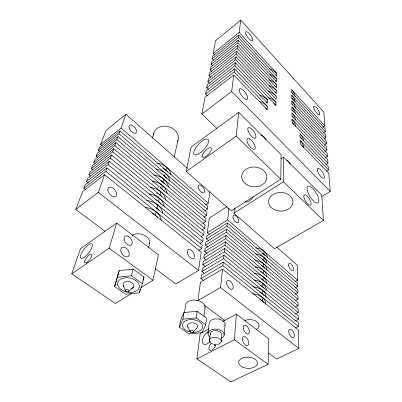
<?xml version="1.0" encoding="UTF-8"?>
<svg xmlns="http://www.w3.org/2000/svg" width="402" height="402" viewBox="0 0 402 402"><rect width="100%" height="100%" fill="white"/><g stroke="black" fill="none" stroke-linecap="round" stroke-linejoin="round"><path stroke-width="0.6" d="M234.421 208.326L233.959 213.211L274.476 248.697L323.419 220.447L283.435 181.779L283.586 157.061L280.993 158.77M280.802 179.232L281.078 154.559L238.713 112.304L191.091 147.122L186.322 171.493L231.291 210.879L280.802 179.232L236.2 136.102L238.713 112.304M273.862 103.57A18.221 15.567 2.9 0 1 275.973 105.45L276.048 102.334L235.698 59.787L236.069 56.873L276.119 99.259L276.194 96.224L236.436 53.999L236.793 51.17L276.264 93.234L276.335 90.284L237.15 48.376L237.497 45.622L276.405 87.37L276.47 84.5L237.843 42.908L238.185 40.235L276.541 81.666L276.606 78.867L238.517 37.597L238.848 34.994L276.671 76.109L276.737 73.385L239.175 32.426L240.743 20.1L323.786 112.002L324.927 125.932L322.846 127.308M208.95 328.836L200.171 333.529L196.92 358.885L230.808 381.9L268.094 364.348L268.767 338.841L236.381 314.168L222.663 321.499M262.235 300.967L262.37 297.4M262.506 293.872L262.637 290.38M262.767 286.927L262.898 283.516M263.029 280.139L263.154 276.797M263.28 273.496L263.405 270.224M263.526 266.988L263.647 263.787M263.767 260.622L263.888 257.486M264.003 254.386L264.124 251.315M265.838 108.334A18.929 16.075 4.6 0 1 267.114 109.535L267.26 106.264L234.16 71.888L234.557 68.797L267.395 103.038L267.536 99.862L234.944 65.747L235.326 62.747L275.973 105.45M268.094 364.348L234.416 339.74L236.381 314.168M224.155 334.856L225.105 324.565M221.241 341.409L221.884 334.68A5.849 3.623 5.3 0 0 215.487 330.56A5.849 3.623 5.3 0 0 210.377 334.73M222.507 269.149L200.467 282.083L197.93 300.44L220.572 287.541L222.507 269.149L298.53 330.037L298.857 348.469L276.566 358.991L268.551 353.021M203.432 280.445L200.955 278.536L222.879 265.596L223.251 262.089L298.405 322.937L298.47 326.464L295.701 327.831M204.367 273.471L201.92 271.561L223.612 258.622L223.974 255.19L298.284 315.982L298.344 319.439L295.058 321.082M205.311 266.677L202.864 264.747L224.331 251.803L224.683 248.451L298.163 309.178L298.224 312.565L295.44 313.967M206.236 260.034L203.784 258.079L225.03 245.135L225.376 241.858L298.043 302.51L298.103 305.827L295.349 307.234M207.11 253.506L204.683 251.557L225.713 238.617L226.05 235.411L297.927 295.978L297.988 299.229L295.259 300.636M207.995 247.145L205.568 245.175L226.386 232.245L226.713 229.11L297.817 289.576L297.872 292.762L295.103 294.214M208.352 240.502L206.432 238.929L227.04 226.009L227.361 222.939L297.706 283.299L297.761 286.425L295.018 287.877M209.201 234.406L207.276 232.813L227.683 219.904L228.904 208.271M209.462 340.499L210.221 333.776M207.95 333.6L209.151 323.324A8.005 5.04 5.3 0 1 218.1 318.937A8.005 5.04 5.3 0 1 224.924 325.429M205.769 324.821L206.578 318.188L197.151 311.289L183.97 312.53L180.508 320.59L179.448 327.203L188.985 333.891L202 332.735L205.769 324.821L196.241 317.922L182.93 319.153L179.448 327.203M216.834 128.313L201.869 114.027L231.673 91.47L233.763 75.028L267.114 109.535M203.95 316.495L205.105 307.299M196.241 317.922L197.151 311.289M200.955 278.536L201.442 275.028L223.251 262.089M201.92 271.561L202.392 268.134L223.974 255.19M202.864 264.747L203.327 261.395L224.683 248.451M203.784 258.079L204.236 254.798L225.376 241.858M204.683 251.557L205.131 248.346L226.05 235.411M205.568 245.175L206 242.034L226.713 229.11M206.432 238.929L206.854 235.853L227.361 222.939M207.276 232.813L209.316 218.075L227.13 206.568M155.242 268.657L175.87 284.018L198.563 270.41L201.201 252.084L104.56 174.684L82.561 191.653L75.742 209.467L104.927 231.195M198.573 250.496L201.709 248.552L202.211 245.059L106.942 167.93L85.169 184.845L83.872 188.226L85.355 189.367M200.06 243.27L202.708 241.607L203.201 238.195L109.264 161.348L87.711 178.212L86.45 181.508L88.41 183.036M201.06 236.487L203.688 234.828L204.166 231.497L111.53 154.936L90.189 171.739L88.958 174.955L90.425 176.111M202.045 229.859L204.638 228.2L205.11 224.944L113.736 148.685L92.606 165.428L91.405 168.564L92.862 169.729M202.94 223.427L205.573 221.728L206.03 218.542L115.887 142.589L94.962 159.272L93.792 162.333L95.244 163.503M203.874 217.095L206.482 215.397L206.929 212.286L117.987 136.645L97.264 153.262L96.118 156.247L97.57 157.428M204.794 210.904L207.377 209.211L207.814 206.166L120.032 130.841L99.51 147.393L98.395 150.313L99.837 151.494M205.688 204.849L208.246 203.156L209.904 191.628M182.93 319.153L183.97 312.53M184.458 312.495L185.513 305.766A9.839 6.342 7 0 1 196.271 300.193A9.839 6.342 7 0 1 204.919 308.389M201.869 114.027L204.995 97.214L233.763 75.028M207.372 95.741L205.598 94.003L206.186 90.832L234.557 68.797M208.537 89.465L206.769 87.711L207.342 84.636L235.326 62.747M209.668 83.36L207.904 81.601L208.462 78.611L236.069 56.873M210.769 77.43L209.01 75.661L209.553 72.757L236.793 51.17M211.834 71.662L210.085 69.888L210.613 67.064L237.497 45.622M212.442 65.606L211.13 64.275L211.643 61.521L238.185 40.235M213.452 60.149L212.15 58.808L212.648 56.129L238.848 34.994M214.442 54.833L213.14 53.486L215.502 40.788L240.743 20.1M140.806 287.782L152.981 280.244L158.453 254.808L116.721 223.02L80.526 248.612L71.712 273.837L115.384 303.505L131.801 293.349M174.212 157.107L178.006 140.273M142.459 283.696L144.001 277.003L133.147 269.109L119.193 270.601L114.59 286.561L125.57 294.199L139.338 292.817L142.459 283.696L131.464 275.792L117.364 277.274L114.59 286.561M139.338 292.817L140.182 289.164M148.504 247.813L149.504 243.542M155.338 215.351L156.157 211.869M156.971 208.432L157.77 205.035M158.564 201.678L159.343 198.367M160.117 195.091L160.88 191.86M161.634 188.664L162.378 185.503M163.117 182.382L163.84 179.302M164.564 176.252L165.272 173.242M165.976 170.262L166.669 167.322M131.464 275.792L133.147 269.109M117.364 277.274L119.193 270.601M152.343 138.313L153.845 132.946M71.712 273.837L109.133 248.21L116.721 223.02M142.836 280.42L144.001 277.003M75.742 209.467L98.314 192.387L104.56 174.684M83.872 188.226L105.761 171.287L106.942 167.93M86.45 181.508L108.113 164.619L109.264 161.348M88.958 174.955L110.404 158.122L111.53 154.936M91.405 168.564L112.64 151.79L113.736 148.685M93.792 162.333L114.816 145.619L115.887 142.589M96.118 156.247L116.942 139.6L117.987 136.645M98.395 150.313L119.017 133.725L120.032 130.841M102.053 145.705L100.616 144.514L121.037 127.992L125.886 114.253L187.352 168.353M100.616 144.514L105.942 130.6L125.886 114.253M193.267 332.052L196.9 327.937M128.735 291.319L133.333 287.324M213.14 53.486L239.175 32.426M212.15 58.808L238.517 37.597M211.13 64.275L237.843 42.908M210.085 69.888L237.15 48.376M209.01 75.661L236.436 53.999M207.904 81.601L235.698 59.787M206.769 87.711L234.944 65.747M205.598 94.003L234.16 71.888M186.322 171.493L236.2 136.102M323.856 132.76L325.404 131.74L325.163 128.816L291.736 92.485L291.706 89.706L324.927 125.932M324.324 138.72L325.891 137.7L325.645 134.705L291.802 98.153L291.772 95.299L325.404 131.74M324.836 144.815L326.389 143.815L326.138 140.74L291.872 103.967L291.837 101.043L325.891 137.7M324.801 151.428L326.906 150.082L326.645 146.926L291.942 109.942L291.907 106.937L326.389 143.815M233.959 213.211L283.435 181.779M325.344 157.84L327.434 156.519L327.168 153.278L292.013 116.077L291.978 112.987L326.906 150.082M325.856 164.448L327.972 163.122L327.7 159.8L292.088 122.384L292.053 119.208L327.434 156.519M326.424 171.212L328.529 169.905L328.248 166.488L300.098 137.137L300.003 133.846L327.972 163.122M321.821 196.467L330.288 191.392L328.811 173.362L300.284 143.851L300.188 140.469L328.529 169.905M294.932 281.666L297.651 280.209L297.385 265.204L276.702 246.999M196.92 358.885L234.416 339.74M109.133 248.21L152.981 280.244M204.437 305.289L224.974 320.58M98.314 192.387L198.563 270.41M220.572 287.541L298.857 348.469M105.761 171.287L201.709 248.552M222.879 265.596L298.47 326.464M108.113 164.619L202.708 241.607M223.612 258.622L298.344 319.439M110.404 158.122L203.688 234.828M224.331 251.803L298.224 312.565M112.64 151.79L204.638 228.2M225.03 245.135L298.103 305.827M114.816 145.619L205.573 221.728M225.713 238.617L297.988 299.229M116.942 139.6L206.482 215.397M226.386 232.245L297.872 292.762M119.017 133.725L207.377 209.211M227.04 226.009L297.761 286.425M121.037 127.992L208.246 203.156M227.683 219.904L297.651 280.209M283.586 157.061L321.761 195.136L323.419 220.447M231.673 91.47L330.288 191.392M187.684 326.459L190.161 331.56M123.308 285.666L125.359 290.762M210.176 341.504A7.929 4.181 -55.4 0 1 202.422 342.263A7.929 4.181 -55.4 0 1 208.206 331.555M215.638 345.318A4.874 2.623 -55.9 0 1 209.955 350.237A4.874 2.623 -55.9 0 1 211.025 343.564M123.937 286.586A5.517 3.573 11.7 0 1 125.459 281.742A5.517 3.573 11.7 0 1 133.022 283.656A5.517 3.573 11.7 0 1 131.459 288.49M254.119 273.239A13.975 9.457 3.2 0 1 266.461 283.219M261.265 278.913A14.05 9.457 3.2 0 1 264.325 281.395M255.732 254.029A13.542 9.442 3.2 0 1 267.074 263.265M262.521 259.687A13.613 9.447 3.2 0 1 265.38 262.32M259.908 299.46A14.517 9.452 3.2 0 1 263.958 302.671M252.938 293.812A14.437 9.457 3.2 0 1 265.792 303.827M261.325 265.491A13.753 9.452 3.2 0 1 264.797 268.245M255.406 260.325A13.683 9.452 3.2 0 1 266.878 270.199M256.054 247.868A13.402 9.432 3.2 0 1 267.285 257.707M262.32 253.165A13.472 9.437 3.2 0 1 265.25 255.637M255.074 266.752A13.829 9.457 3.2 0 1 266.672 276.641M260.561 271.737A13.899 9.457 3.2 0 1 261.536 272.27M262.451 272.857A13.899 9.457 3.2 0 1 264.164 274.315M254.381 280.028A14.125 9.457 3.2 0 1 266.24 289.942M260.496 285.425A14.201 9.457 3.2 0 1 264.084 288.189M252.773 286.752A14.276 9.457 3.2 0 1 265.968 297.425M259.692 292.103A14.356 9.457 3.2 0 1 264.209 295.576M244.697 320.575A8.955 5.658 3.2 0 1 256.853 321.706A8.955 5.658 3.2 0 1 256.556 329.419M153.524 135.057A12.623 10.145 16.5 0 1 168.297 126.61A12.623 10.145 16.5 0 1 177.619 141.258M150.107 187.412A15.869 11.713 13.9 0 1 165.714 200.231M156.745 192.88A15.964 11.733 13.8 0 1 157.77 193.447M158.755 194.071A15.964 11.733 13.8 0 1 161.715 196.598M156.046 169.016A15.321 11.608 14.6 0 1 169.835 181.006M163.252 175.242A15.412 11.628 14.4 0 1 166.704 178.473M152.363 213.392A16.562 11.819 13.2 0 1 157.73 217.693M144.951 207.367A16.457 11.804 13.3 0 1 161.227 220.321M160.83 180.749A15.588 11.663 14.2 0 1 164.488 183.684M153.921 174.965A15.497 11.648 14.3 0 1 168.473 187.096M157.559 163.117A15.145 11.573 14.8 0 1 171.086 174.538M163.262 168.358A15.236 11.593 14.7 0 1 167.714 172.011M152.328 181.151A15.683 11.683 14.1 0 1 167.081 193.327M160.287 187.644A15.773 11.698 14 0 1 164.207 191.377M149.031 193.975A16.06 11.748 13.7 0 1 164.192 206.241M155.669 199.734A16.16 11.764 13.6 0 1 156.69 200.337M157.659 200.985A16.16 11.764 13.6 0 1 160.885 204M146.715 200.548A16.256 11.779 13.5 0 1 162.76 213.462M156.056 207.739A16.356 11.789 13.4 0 1 158.981 210.352M132.027 235.396A10.256 7.12 12.7 0 1 144.223 235.19A10.256 7.12 12.7 0 1 149.449 243.793M190.92 332.097A10.135 6.326 6.8 0 1 184.438 321.59A10.135 6.326 6.8 0 1 201.588 323.761A10.135 6.326 6.8 0 1 192.483 332.293M188.186 327.258A5.07 3.161 6.8 0 1 189.694 323.178A5.07 3.161 6.8 0 1 196.457 324.263A5.07 3.161 6.8 0 1 196.091 328.529M253.159 196.658A5.98 2.759 -47.7 0 1 249.109 201.095A5.98 2.759 -47.7 0 1 245.336 201.658M213.171 344.172A5.909 3.613 5.3 0 1 210.844 338.338A5.909 3.613 5.3 0 1 220.381 339.328A5.909 3.613 5.3 0 1 216.683 344.539M210.171 337.318A8.125 5.03 5.3 0 1 210.502 330.198A8.125 5.03 5.3 0 1 221.984 331.082A8.125 5.03 5.3 0 1 221.557 338.203M301.817 145.71A18.216 14.819 -0.8 0 1 302.445 146.705M300.188 140.469A18.09 14.784 -0.9 0 1 303.872 147.559M260.903 134.977A9.759 8.06 3.6 0 1 265.757 139.816M291.837 101.043A17.07 14.673 -0.4 0 1 295.38 108.063M269.486 68.742A16.929 15.045 2.7 0 1 276.737 73.385M291.772 95.299A16.849 14.588 -0.5 0 1 295.163 101.736M292.013 116.077A17.643 14.879 -0.1 0 1 293.169 117.454M291.978 112.987A17.522 14.839 -0.1 0 1 295.616 120.097M291.802 98.153A16.959 14.628 -0.5 0 1 293.555 100.465M291.872 103.967A17.18 14.713 -0.3 0 1 292.641 104.862M275.209 80.385A17.261 15.191 2.8 0 1 276.541 81.666M269.782 74.375A17.15 15.14 2.8 0 1 276.606 78.867M275.058 86.078A17.492 15.286 2.8 0 1 276.405 87.37M268.782 85.536A17.608 15.331 2.8 0 1 276.335 90.284M269.023 79.787A17.376 15.236 2.8 0 1 276.47 84.5M268.536 91.445A17.849 15.427 2.9 0 1 276.194 96.224M275.079 92.088A17.728 15.382 2.8 0 1 276.264 93.234M268.28 97.515A18.095 15.522 2.9 0 1 276.048 102.334M259.531 94.917A18.532 15.929 4.6 0 1 267.536 99.862M266.139 101.847A18.663 15.974 4.6 0 1 267.395 103.038M259.134 101.279A18.793 16.025 4.6 0 1 267.26 106.264M291.907 106.937A17.296 14.753 -0.3 0 1 295.495 113.997M291.942 109.942A17.407 14.799 -0.2 0 1 293.083 111.309M291.736 92.485A16.743 14.542 -0.6 0 1 293.164 94.299M291.706 89.706A16.638 14.502 -0.7 0 1 295.158 96.636M292.053 119.208A17.763 14.924 0 0 1 295.736 126.359M292.088 122.384A17.884 14.964 0 0 1 293.611 124.258M300.003 133.846A17.844 14.708 -1 0 1 303.636 140.901M300.098 137.137A17.964 14.743 -1 0 1 301.606 138.981M286.726 160.197A9.482 7.588 0 0 1 290.244 164.222M292.917 78.109A16.13 14.286 -1.1 0 1 293.485 79.058M242.768 367.182A9.462 5.598 3.3 0 0 257.531 363.534A9.462 5.598 3.3 0 0 244.029 357.549A9.462 5.598 3.3 0 0 242.768 367.182M243.24 328.303A4.789 2.568 63.9 0 0 248.366 333.881A4.789 2.568 63.9 0 0 247.31 326.499A4.789 2.568 63.9 0 0 243.24 328.303M242.491 339.861A4.884 2.648 64.6 0 0 247.707 345.494A4.884 2.648 64.6 0 0 246.642 337.891A4.884 2.648 64.6 0 0 242.491 339.861M84.375 257.215A9.01 2.955 -52.3 0 0 92.299 244.486A9.01 2.955 -52.3 0 0 82.556 251.406A9.01 2.955 -52.3 0 0 84.375 257.215M87.003 262.35A5.553 1.864 -52.6 0 0 91.892 254.466A5.553 1.864 -52.6 0 0 85.887 258.647A5.553 1.864 -52.6 0 0 87.003 262.35M124.133 239.888A5.402 3.357 54.5 0 0 131.132 245.099A5.402 3.357 54.5 0 0 129.107 236.868A5.402 3.357 54.5 0 0 124.133 239.888M120.927 251.356A5.497 3.492 55 0 0 128.087 256.582A5.497 3.492 55 0 0 126.042 248.119A5.497 3.492 55 0 0 120.927 251.356M121.138 289.541A11.035 7.151 11.7 0 0 139.117 287.842A11.035 7.151 11.7 0 0 125.133 277.767A11.035 7.151 11.7 0 0 121.138 289.541M125.881 291.344A1.854 1.191 11.6 0 0 128.891 291.043A1.854 1.191 11.6 0 0 126.519 289.375A1.854 1.191 11.6 0 0 125.881 291.344M232.969 217.246A4.422 2.121 57.8 0 0 237.793 222.844A4.422 2.121 57.8 0 0 236.889 216.743A4.422 2.121 57.8 0 0 232.969 217.246M288.611 265.662A4.161 1.849 61 0 0 292.952 270.747A4.161 1.849 61 0 0 291.731 264.712A4.161 1.849 61 0 0 288.611 265.662M226.627 283.284A4.955 2.643 61 0 0 232.039 289.284A4.955 2.643 61 0 0 231.075 281.933A4.955 2.643 61 0 0 226.627 283.284M288.716 331.288A4.678 2.246 64.3 0 0 293.053 337.856A4.678 2.246 64.3 0 0 292.978 331.449A4.678 2.246 64.3 0 0 288.716 331.288M129.153 127.766A5.075 2.588 50.4 0 0 135.554 133.303A5.075 2.588 50.4 0 0 133.675 126.349A5.075 2.588 50.4 0 0 129.153 127.766M198.412 187.97A4.613 2.286 55.5 0 0 203.935 192.749A4.613 2.286 55.5 0 0 201.844 185.98A4.613 2.286 55.5 0 0 198.412 187.97M107.987 190.819A5.688 3.362 51.1 0 0 115.404 196.613A5.688 3.362 51.1 0 0 113.389 188.337A5.688 3.362 51.1 0 0 107.987 190.819M187.277 252.255A5.161 2.889 58.1 0 0 193.086 258.642A5.161 2.889 58.1 0 0 192.402 251.22A5.161 2.889 58.1 0 0 187.277 252.255M190.593 332.062A1.703 1.05 6.8 0 0 193.437 331.811A1.703 1.05 6.8 0 0 191.382 330.354A1.703 1.05 6.8 0 0 190.593 332.062M307.324 190.598A9.733 3.588 58.6 0 0 317.384 203.04A9.733 3.588 58.6 0 0 314.093 189.95A9.733 3.588 58.6 0 0 307.324 190.598M273.496 209.231A12.176 9.286 0.5 0 0 292.847 202.899A12.176 9.286 0.5 0 0 275.908 193.261A12.176 9.286 0.5 0 0 273.496 209.231M303.937 197.588A6.01 2.281 58.7 0 0 310.163 205.266A6.01 2.281 58.7 0 0 308.218 197.151A6.01 2.281 58.7 0 0 303.937 197.588M198.357 154.077A10.281 3.744 -47.7 0 0 208.563 140.213A10.281 3.744 -47.7 0 0 196.618 146.64A10.281 3.744 -47.7 0 0 198.357 154.077M247.094 184.88A12.557 9.904 3.6 0 0 266.787 178.086A12.557 9.904 3.6 0 0 248.979 167.82A12.557 9.904 3.6 0 0 247.094 184.88M205.08 156.961A6.357 2.382 -47.7 0 0 211.397 148.373A6.357 2.382 -47.7 0 0 203.965 152.247A6.357 2.382 -47.7 0 0 205.08 156.961M248.21 131.258A6.316 2.472 55.5 0 0 255.33 138.233A6.316 2.472 55.5 0 0 252.104 129.379A6.316 2.472 55.5 0 0 248.21 131.258M247.325 142.177A6.452 2.588 55.7 0 0 254.612 149.217A6.452 2.588 55.7 0 0 251.315 140.082A6.452 2.588 55.7 0 0 247.325 142.177M214.256 345.192A0.95 0.578 5.2 0 0 215.854 345.057A0.95 0.578 5.2 0 0 214.733 344.258A0.95 0.578 5.2 0 0 214.256 345.192M245.923 34.125A5.723 1.779 53.8 0 0 252.27 41.059A5.723 1.779 53.8 0 0 249.426 33.788A5.723 1.779 53.8 0 0 245.923 34.125M314.062 108.872A5.156 1.543 56.7 0 0 319.439 114.746A5.156 1.543 56.7 0 0 316.444 107.63A5.156 1.543 56.7 0 0 314.062 108.872M239.642 92.053A6.517 2.392 54.4 0 0 247.009 99.54A6.517 2.392 54.4 0 0 243.763 90.741A6.517 2.392 54.4 0 0 239.642 92.053M317.495 170.805A5.849 2.01 58.2 0 0 323.499 178.403A5.849 2.01 58.2 0 0 321.474 170.76A5.849 2.01 58.2 0 0 317.495 170.805"/></g></svg>
